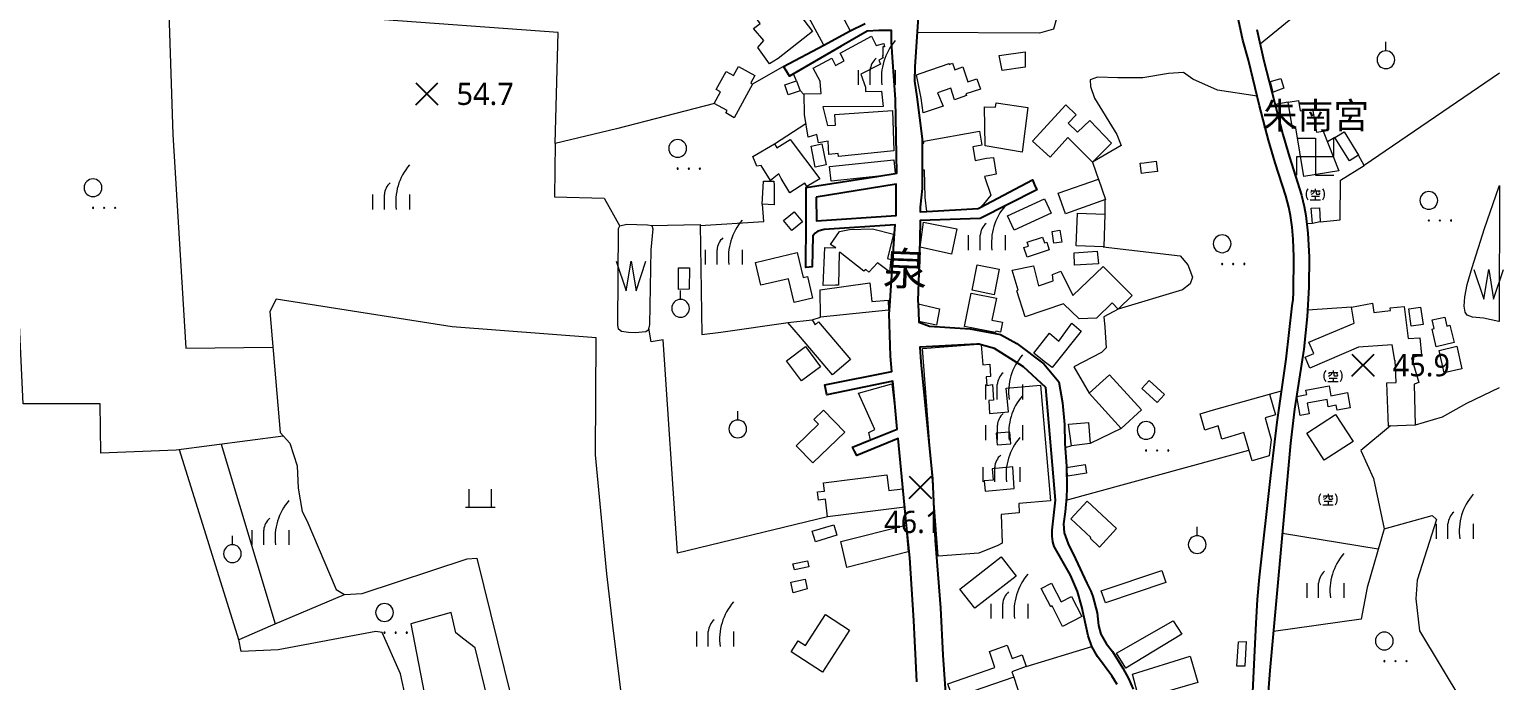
# Model space of a CAD drawing. Extents: x 219840 to 222438, y 2425093 to 2427865.
# Drawn here: x 221927.7 to 222425.7, y 2425905.9 to 2426125.6 of the extents above; entities that cross this region are included whole.
import ezdxf
from ezdxf.enums import TextEntityAlignment as Align

# ---------------------------------------------------------------- set-up
doc = ezdxf.new("R2010")
doc.units = 0
for name, color, linetype, lineweight in [('9310100', 7, 'Continuous', 20), ('9520700', 5, 'Continuous', 20), ('9710500', 3, 'Continuous', 20), ('9720000', 3, 'Continuous', 20), ('9730200', 3, 'Continuous', 20), ('9730301', 3, 'Continuous', 20), ('9790103', 7, 'Continuous', 20), ('9970102', 7, 'Continuous', 20)]:
    doc.layers.add(name, color=color, linetype=linetype, lineweight=lineweight)
for name, color, linetype in [('9420001', 1, 'Continuous'), ('9420801', 7, 'Continuous'), ('9810200', 7, 'Continuous')]:
    doc.layers.add(name, color=color, linetype=linetype)
doc.layers.add('9790201', color=34, linetype='145', lineweight=20, true_color=0xa55200)
doc.styles.add('LMP', font='Microsoft JhengHei.ttf')
doc.linetypes.add('145', pattern='A,0,-7.5,[10,base.shx,S=1,R=0,X=0,Y=0]', length=7.5)

# ---------------------------------------------------------------- blocks, each defined once
blk = doc.blocks.new('95270')
at = {"linetype": 'Continuous'}
blk.add_lwpolyline([(-5, 5), (-1.67, -5), (0, 5), (1.67, -5), (5, 5)], dxfattribs=at)
blk = doc.blocks.new('97913')
at = {"linetype": 'Continuous'}
for points in [[(-10, 8.7, 0.333333), (-10, -6.3)], [(10, -6.3, 0.333333), (10, 8.7)]]:
    blk.add_lwpolyline(points, format="xyb", dxfattribs=at)
for points in [[(-5.3, 6.5), (-5.5, 5.4), (-6.1, 3.7)], [(-1.7, 5.9), (-2.2, 3.7), (-3.9, 1.8), (-6.1, 0.7)], [(-5.4, 5.9), (6.4, 5.9), (4.4, 4)], [(0, 8.7), (0, 6.2)], [(1.1, 5.9), (1.1, 2.6), (1.6, 1.5), (5.8, 1.5), (6.3, 2.1), (6, 3.3)], [(-6.9, -6.3), (6.9, -6.3)], [(-5.3, -1.5), (5.5, -1.5)], [(0, -1.5), (0, -6.3)]]:
    blk.add_lwpolyline(points, dxfattribs=at)
blk = doc.blocks.new('97200')
at = {"linetype": 'Continuous'}
for points in [[(6.25, 15, 0.214635), (1.75, 0)], [(-0.25, 9, 0.201941), (-2.25, 5)]]:
    blk.add_lwpolyline(points, format="xyb", dxfattribs=at)
for points in [[(-6.25, 5), (-6.25, 0)], [(-2.25, 0), (-2.25, 5)], [(6.25, 5), (6.25, 0)]]:
    blk.add_lwpolyline(points, dxfattribs=at)
blk = doc.blocks.new('97132')
at = {"linetype": 'Continuous'}
for points in [[(-3.2, 6.8, 1), (2.8, 6.8, 1)], [(-0.4, 0, 1), (0, 0, 1)], [(3.35, 0, 1), (3.75, 0, 1)], [(7.1, 0, 1), (7.5, 0, 1)]]:
    blk.add_lwpolyline(points, format="xyb", close=True, dxfattribs=at)
blk = doc.blocks.new('97331')
at = {"linetype": 'Continuous'}
blk.add_lwpolyline([(0, 3), (0, 6)], dxfattribs=at)
blk.add_lwpolyline([(-3, 0, 1), (3, 0, 1)], format="xyb", close=True, dxfattribs=at)
blk = doc.blocks.new('95220')
at = {"linetype": 'Continuous'}
blk.add_lwpolyline([(-5, 5), (-1.67, -5), (0, 5), (1.67, -5), (5, 5)], dxfattribs=at)
blk = doc.blocks.new('98120')
at = {"linetype": 'Continuous'}
for points in [[(-3.75, -3.75), (3.75, 3.75)], [(-3.75, 3.75), (3.75, -3.75)]]:
    blk.add_lwpolyline(points, dxfattribs=at)
blk = doc.blocks.new('99712')
at = {"linetype": 'Continuous'}
for points in [[(-6.25, -6.25), (-6.25, 0), (6.25, 0), (6.25, 6.25)], [(-6.25, 6.25), (0, 6.25), (0, -6.25), (6.25, -6.25)]]:
    blk.add_lwpolyline(points, dxfattribs=at)
blk = doc.blocks.new('97320')
at = {"linetype": 'Continuous'}
for points in [[(-3.75, 0), (-3.75, 6)], [(3.75, 0), (3.75, 6)], [(-5, 0), (5, 0)]]:
    blk.add_lwpolyline(points, dxfattribs=at)

msp = doc.modelspace()

# ---------------------------------------------------------------- linework, layer by layer
at = {"layer": '9310100', "flags": 128}
for points in [[(222215.35, 2426139.91), (222217.88, 2426132.62), (222211.31, 2426130.18), (222209.92, 2426132.87), (222201.13, 2426132.31), (222204.98, 2426125.12), (222196.07, 2426120.34), (222185.73, 2426139.58), (222190.04, 2426141.9), (222192, 2426138.22), (222207.98, 2426144.42), (222208.14, 2426148.11), (222217.27, 2426147.94), (222217.19, 2426140.58), (222215.35, 2426139.91)], [(222183.8, 2426136.02), (222192.27, 2426124.87), (222180.63, 2426115.78), (222177.75, 2426113.96), (222173.77, 2426119.55), (222175.82, 2426121.91), (222172.39, 2426125.99), (222174.61, 2426127.58), (222173.7, 2426128.91), (222177.6, 2426131.95), (222177.84, 2426131.5), (222183.8, 2426136.02)], [(222212.16, 2426123.31), (222213.82, 2426120.24), (222216.42, 2426120.84), (222216.65, 2426119.77), (222216.06, 2426119.78), (222216.04, 2426116.71), (222215.78, 2426116.64), (222216.13, 2426115.99), (222214.67, 2426115.2), (222215.27, 2426113.87), (222208.61, 2426110.52), (222210.21, 2426106.16), (222210.22, 2426104.72), (222215.62, 2426104.79), (222216.12, 2426099.61), (222195.82, 2426099.45), (222197.35, 2426093.15), (222200.08, 2426093.27), (222199.83, 2426096.95), (222219.32, 2426098.29), (222219.7, 2426084.59), (222201.1, 2426082.76), (222200.95, 2426083.75), (222197.76, 2426083.4), (222197.52, 2426087.9), (222194.25, 2426087.38), (222193.72, 2426090.11), (222190.85, 2426089.31), (222189.55, 2426096.88), (222189.46, 2426103.92), (222195.18, 2426104.01), (222194.91, 2426107.95), (222195, 2426107.95), (222192.53, 2426112.51), (222198.76, 2426115.89), (222200.09, 2426113.46), (222203.01, 2426115.05), (222201.63, 2426117.6), (222212.16, 2426123.31)], [(222264.09, 2426112.91), (222256.33, 2426111.8), (222255.35, 2426116.85), (222264.07, 2426118.08), (222264.09, 2426112.91)], [(222172.78, 2426110.11), (222171.39, 2426107.58), (222172.01, 2426107.13), (222165.85, 2426095.77), (222163.01, 2426097.52), (222163.41, 2426098.25), (222159.09, 2426100.66), (222161.22, 2426104.54), (222159.78, 2426105.32), (222163.15, 2426111.45), (222165.58, 2426110.1), (222167.26, 2426113.15), (222172.78, 2426110.11)], [(222239.6, 2426114.2), (222240.33, 2426112.02), (222243.09, 2426113), (222244.8, 2426107.94), (222247.83, 2426108.99), (222249.03, 2426105.47), (222244.12, 2426103.86), (222244.34, 2426103.27), (222240.23, 2426101.9), (222238.96, 2426105.81), (222234.45, 2426104.24), (222236.39, 2426099.68), (222229.63, 2426097.42), (222228.99, 2426102.47), (222227.41, 2426110.31), (222229.02, 2426110.88), (222238.44, 2426114.12), (222238.46, 2426113.83), (222239.6, 2426114.2)], [(222188.09, 2426104.95), (222184.07, 2426103.54), (222182.89, 2426106.89), (222186.91, 2426108.31), (222188.09, 2426104.95)], [(222351.56, 2426105.75), (222347.92, 2426104.43), (222347.02, 2426108.06), (222350.53, 2426109.03), (222350.6, 2426108.68), (222351.56, 2426105.75)], [(222254.38, 2426100.8), (222265.02, 2426099.22), (222263.12, 2426084.14), (222250.57, 2426086.36), (222250.41, 2426099.53), (222254.06, 2426099.37), (222254.38, 2426100.8)], [(222278.63, 2426093.96), (222281.79, 2426090.93), (222285.98, 2426094.9), (222293.34, 2426087.21), (222286.85, 2426080.79), (222278.55, 2426089.11), (222272.53, 2426082.54), (222266.58, 2426087.87), (222277.85, 2426100.17), (222281.36, 2426096.78), (222278.63, 2426093.96)], [(222356.42, 2426101.63), (222357, 2426098.11), (222361.19, 2426098.81), (222362.51, 2426090.92), (222364.84, 2426091.3), (222370.05, 2426077.89), (222358.31, 2426075.95), (222355.6, 2426092.35), (222354.42, 2426092.15), (222352.94, 2426101.05), (222356.42, 2426101.63)], [(222184.75, 2426088.52), (222194.78, 2426075.24), (222190.37, 2426072.63), (222189.7, 2426073.7), (222184.56, 2426070.46), (222181.69, 2426075.27), (222180.91, 2426076.87), (222178.06, 2426074.66), (222174.96, 2426079.73), (222173.52, 2426079.47), (222172.12, 2426082.75), (222179.44, 2426086.95), (222180.2, 2426085.64), (222184.75, 2426088.52)], [(222246.41, 2426085.99), (222247.24, 2426081.43), (222251.08, 2426082.13), (222253.41, 2426082.43), (222254.28, 2426076.82), (222252.14, 2426076.33), (222250.4, 2426076.02), (222252.49, 2426069.67), (222250.02, 2426066.69), (222248.88, 2426065.49), (222248.24, 2426065.16), (222230.88, 2426064.13), (222230.39, 2426068.91), (222230.12, 2426078.16), (222229.33, 2426078.12), (222229.36, 2426087.24), (222229.86, 2426087.26), (222229.84, 2426087.86), (222248.66, 2426091.3), (222249.53, 2426086.56), (222246.41, 2426085.99)], [(222376.78, 2426083.15), (222373.71, 2426081.24), (222368.79, 2426089.16), (222371.86, 2426091.07), (222376.78, 2426083.15)], [(222196.84, 2426079.91), (222193.21, 2426079.18), (222191.8, 2426086.25), (222195.42, 2426086.97), (222196.84, 2426079.91)], [(222214.69, 2426076.12), (222198.57, 2426074.45), (222198.06, 2426079.33), (222219.77, 2426081.59), (222220.25, 2426076.98), (222214.69, 2426076.12)], [(222304.87, 2426077.19), (222303.42, 2426077.01), (222303, 2426080.45), (222304.31, 2426080.62), (222308.43, 2426081.12), (222308.85, 2426077.68), (222304.87, 2426077.19)], [(222179.36, 2426072.97), (222179.31, 2426066.43), (222175.23, 2426066.6), (222175.69, 2426074.37), (222175.68, 2426074.39), (222175.69, 2426074.39), (222179.26, 2426074.42), (222179.36, 2426072.97)], [(222291.31, 2426068.17), (222277.75, 2426063.42), (222275.31, 2426070.38), (222288.87, 2426075.13), (222291.31, 2426068.17)], [(222272.91, 2426063.62), (222260.43, 2426057.82), (222258.18, 2426062.66), (222270.66, 2426068.46), (222272.91, 2426063.62)], [(222188.85, 2426060.67), (222185.24, 2426057.71), (222182.43, 2426061.14), (222186.04, 2426064.1), (222188.85, 2426060.67)], [(222291.08, 2426063.25), (222290.71, 2426052.23), (222281.38, 2426052.54), (222281.75, 2426063.57), (222291.08, 2426063.25)], [(222363.79, 2426060.7), (222361.21, 2426060.13), (222360.78, 2426065.29), (222363.55, 2426065.43), (222363.79, 2426060.7)], [(222219.59, 2426056.55), (222217.6, 2426048.34), (222218.78, 2426047.92), (222218.33, 2426043.76), (222214.25, 2426046.89), (222211.28, 2426043.69), (222210.26, 2426044.62), (222209.66, 2426044), (222201.65, 2426050.29), (222201.3, 2426050.34), (222201.1, 2426039.27), (222200.08, 2426039.31), (222195.85, 2426039.18), (222196.41, 2426052), (222200.15, 2426051.89), (222198.39, 2426053.08), (222201.41, 2426057.46), (222204.81, 2426058.07), (222212.55, 2426058.28), (222219.59, 2426056.55)], [(222241.04, 2426058.33), (222239.22, 2426049.73), (222228.63, 2426052.1), (222229.82, 2426060.51), (222241.04, 2426058.33)], [(222276.48, 2426053.86), (222273.86, 2426053.45), (222273.25, 2426057.41), (222275.87, 2426057.82), (222276.48, 2426053.86)], [(222270.02, 2426055.55), (222270.69, 2426053.56), (222271.41, 2426053.79), (222272.24, 2426051.27), (222264.81, 2426048.78), (222263.72, 2426052.02), (222265.2, 2426052.47), (222264.84, 2426053.81), (222270.02, 2426055.55)], [(222187.13, 2426050.34), (222189.16, 2426041.88), (222190.54, 2426042.21), (222192.28, 2426034.94), (222186.05, 2426033.45), (222184.12, 2426041.49), (222174.83, 2426039.26), (222172.99, 2426046.95), (222187.13, 2426050.34)], [(222288.88, 2426046.54), (222280.81, 2426046), (222280.65, 2426050.24), (222288.48, 2426050.76), (222288.88, 2426046.54)], [(222150.58, 2426037.97), (222146.97, 2426037.89), (222147.02, 2426045.14), (222150.71, 2426045.12), (222150.58, 2426037.97)], [(222255.32, 2426044.73), (222253.61, 2426036.09), (222246.2, 2426037.57), (222247.89, 2426046.19), (222255.32, 2426044.73)], [(222266.97, 2426045.85), (222268.65, 2426039.13), (222273.63, 2426040.79), (222273.35, 2426042.95), (222276.18, 2426044.04), (222280.17, 2426035.8), (222290.44, 2426045.59), (222300.29, 2426035.83), (222295.53, 2426031.18), (222293.51, 2426033.38), (222288.23, 2426028.2), (222282.32, 2426027.96), (222277.06, 2426033.03), (222264.11, 2426028.61), (222261.31, 2426037.39), (222261.76, 2426037.56), (222259.73, 2426044.4), (222266.97, 2426045.85)], [(222211.69, 2426040.13), (222212.3, 2426033.76), (222217.85, 2426034.25), (222217.94, 2426030.84), (222194.97, 2426028.48), (222194.82, 2426037.73), (222211.69, 2426040.13)], [(222235.22, 2426031.36), (222234.14, 2426025.8), (222228.19, 2426027.09), (222227.95, 2426033.01), (222235.22, 2426031.36)], [(222256.5, 2426026.81), (222255.82, 2426023.48), (222254.16, 2426023.81), (222254.06, 2426023.27), (222243.58, 2426025.36), (222245.85, 2426036.59), (222254.39, 2426034.87), (222252.9, 2426027.53), (222256.5, 2426026.81)], [(222381.48, 2426033.2), (222381.88, 2426030.07), (222387.56, 2426030.8), (222387.43, 2426031.6), (222392.17, 2426032.12), (222393.51, 2426021.33), (222397.46, 2426021.57), (222398.07, 2426015.62), (222394.67, 2426014.72), (222397.1, 2426006.41), (222395.52, 2426005.86), (222395.85, 2425992.1), (222386.9, 2425991.75), (222386.33, 2426006.28), (222389.5, 2426006.41), (222389.14, 2426013.93), (222389.03, 2426013.89), (222388.12, 2426019.2), (222376.72, 2426018.41), (222360.25, 2426011.33), (222358.74, 2426015.04), (222361.65, 2426016.24), (222360.01, 2426020.11), (222375.32, 2426026.53), (222374.32, 2426031.86), (222381.48, 2426033.2)], [(222192.11, 2426027.56), (222193.22, 2426025.96), (222194.29, 2426026.87), (222205.12, 2426014.2), (222199.08, 2426009.04), (222188.25, 2426021.71), (222183.96, 2426026.65), (222192.11, 2426027.56)], [(222398.59, 2426026.06), (222394.54, 2426025.47), (222393.71, 2426031.29), (222397.73, 2426031.85), (222398.59, 2426026.06)], [(222405.92, 2426028.53), (222406.56, 2426025.49), (222407.63, 2426025.75), (222409.02, 2426019.98), (222402.98, 2426018.52), (222401.64, 2426024.49), (222402.29, 2426024.64), (222401.63, 2426027.57), (222405.92, 2426028.53)], [(222283.09, 2426023.78), (222273.26, 2426011.56), (222270.49, 2426013.54), (222267.03, 2426016.4), (222272.3, 2426023.15), (222275.51, 2426020.41), (222279.32, 2426025.64), (222279.9, 2426026.46), (222283.09, 2426023.78)], [(222194.97, 2426011.78), (222188.51, 2426006.97), (222183.46, 2426013.75), (222189.91, 2426018.56), (222194.97, 2426011.78)], [(222249.24, 2426019.21), (222249.84, 2426012.38), (222252.19, 2426012.59), (222252.38, 2426008.5), (222250.99, 2426008.32), (222251.17, 2426005.44), (222253.12, 2426005.72), (222253.4, 2426000.44), (222251.82, 2426000.34), (222252.02, 2425996.03), (222258.44, 2425996.58), (222257.75, 2426004.54), (222269.32, 2426005.53), (222272.67, 2425966.5), (222262.03, 2425965.58), (222262.1, 2425962.45), (222256.01, 2425961.93), (222256.4, 2425952.19), (222254.92, 2425951.38), (222248.44, 2425948.89), (222234.78, 2425947.84), (222229.39, 2426017.95), (222245.33, 2426019.18), (222248.36, 2426019.39), (222248.55, 2426019.4), (222249.24, 2426019.21)], [(222411.7, 2426011.05), (222405.63, 2426009.71), (222403.95, 2426017.3), (222410, 2426018.66), (222411.7, 2426011.05)], [(222303.41, 2425997.25), (222296.52, 2425990.96), (222285.72, 2426002.8), (222292.61, 2426009.09), (222303.41, 2425997.25)], [(222220.87, 2425990.69), (222211.92, 2425987.07), (222211.26, 2425989.61), (222213.3, 2425990.53), (222207.83, 2426002.86), (222219.12, 2426005.96), (222220.87, 2425990.69)], [(222311.18, 2426002.35), (222308.7, 2425999.66), (222303.55, 2426004.4), (222306.04, 2426007.1), (222311.18, 2426002.35)], [(222366.79, 2426005.32), (222367.41, 2426001.98), (222373.02, 2426003.04), (222373.97, 2425997.89), (222369.55, 2425997.07), (222369.24, 2425998.76), (222366.54, 2425998.25), (222366.1, 2426000.68), (222359.4, 2425999.43), (222360.06, 2425995.92), (222357.06, 2425995.36), (222355.87, 2426001.76), (222359.23, 2426002.38), (222358.93, 2426003.84), (222366.79, 2426005.32)], [(222345.2, 2425994.52), (222347.28, 2425987.16), (222346.61, 2425981.69), (222340.76, 2425980.02), (222338.05, 2425989.52), (222333.63, 2425988.26), (222330.6, 2425987.33), (222329.34, 2425991.77), (222324.83, 2425990.36), (222323.24, 2425995.84), (222327.79, 2425997.21), (222346.65, 2426002.55), (222348.64, 2425995.49), (222345.2, 2425994.52)], [(222203.22, 2425989.63), (222192.41, 2425979.28), (222186.79, 2425985.05), (222194.33, 2425992.39), (222192.75, 2425994), (222196.02, 2425997.14), (222203.22, 2425989.63)], [(222286.12, 2425985.81), (222279.73, 2425985.09), (222278.74, 2425992.43), (222285.53, 2425992.99), (222286.12, 2425985.81)], [(222374.91, 2425986.57), (222365.13, 2425980.24), (222359.24, 2425989.34), (222369.01, 2425995.68), (222374.91, 2425986.57)], [(222254.37, 2425989.29), (222254.61, 2425985.45), (222259.23, 2425985.78), (222258.97, 2425989.63), (222254.37, 2425989.29)], [(222250.26, 2425973.27), (222250.57, 2425969.81), (222260.36, 2425970.71), (222259.96, 2425977.94), (222253.02, 2425977.31), (222253.36, 2425973.53), (222250.26, 2425973.27)], [(222284.85, 2425975.88), (222278.5, 2425974.86), (222278.12, 2425977.75), (222284.39, 2425978.77), (222284.85, 2425975.88)], [(222217.38, 2425975.3), (222218.05, 2425969.96), (222222.66, 2425970.54), (222223.44, 2425964.35), (222197.39, 2425961.07), (222196.64, 2425967.03), (222194.28, 2425966.73), (222193.93, 2425969.51), (222196.31, 2425969.8), (222195.96, 2425972.59), (222217.38, 2425975.3)], [(222295.03, 2425957.13), (222289.28, 2425950.9), (222286.06, 2425953.87), (222286.31, 2425954.14), (222279.52, 2425960.41), (222285.02, 2425966.37), (222295.03, 2425957.13)], [(222200.5, 2425954.87), (222193.24, 2425952.64), (222192.15, 2425956.23), (222199.48, 2425958.42), (222200.5, 2425954.87)], [(222224.59, 2425949.32), (222203.91, 2425944.04), (222201.86, 2425952.78), (222223.83, 2425958.26), (222224.59, 2425949.32)], [(222191.06, 2425944.18), (222186.2, 2425943.23), (222185.64, 2425945.25), (222190.64, 2425946.3), (222191.06, 2425944.18)], [(222261.11, 2425941.08), (222247.13, 2425930.23), (222242.09, 2425936.73), (222256.06, 2425947.58), (222261.11, 2425941.08)], [(222311.67, 2425938.94), (222291.21, 2425932.1), (222289.85, 2425936.18), (222310.31, 2425943), (222311.67, 2425938.94)], [(222190.45, 2425936.78), (222185.75, 2425935.45), (222184.9, 2425939.04), (222189.74, 2425940.08), (222190.45, 2425936.78)], [(222273.05, 2425938.69), (222276.28, 2425932.46), (222279.74, 2425934.27), (222283.26, 2425927.51), (222276.76, 2425924.12), (222273.2, 2425931.03), (222272.76, 2425930.76), (222269.56, 2425936.87), (222273.05, 2425938.69)], [(222204.81, 2425922.86), (222195.66, 2425908.72), (222185.06, 2425915.59), (222187.44, 2425919.28), (222189.92, 2425917.67), (222196.69, 2425928.12), (222204.81, 2425922.86)], [(222317.1, 2425921.47), (222298.17, 2425910.04), (222294.97, 2425915.08), (222314.16, 2425926.01), (222317.1, 2425921.47)], [(222338.32, 2425910.74), (222335.6, 2425910.71), (222336.16, 2425918.95), (222338.83, 2425918.97), (222338.32, 2425910.74)], [(222258.03, 2425917.77), (222259.71, 2425913.28), (222263.12, 2425914.51), (222264.45, 2425910.63), (222259.62, 2425908.76), (222260.24, 2425906.95), (222239.69, 2425899.88), (222238.01, 2425904.75), (222253.82, 2425910.2), (222252.12, 2425915.69), (222258.03, 2425917.77)], [(222322.48, 2425905.18), (222302.67, 2425899.46), (222300.42, 2425908), (222319.82, 2425914.02), (222322.48, 2425905.18)]]:
    msp.add_lwpolyline(points, close=True, dxfattribs=at)
at = {"layer": '9420001', "flags": 128}
for points in [[(222228.15, 2426133.26), (222226.81, 2426112.96), (222226.72, 2426108.17), (222227.54, 2426102.91), (222229.31, 2426088.69), (222229.29, 2426071.9), (222228.7, 2426065.6), (222228.67, 2426064.27), (222228.67, 2426064), (222230.88, 2426064.13), (222248.24, 2426065.16), (222248.88, 2426065.49), (222266.56, 2426074.83), (222267.29, 2426073.17), (222268.02, 2426071.52), (222248.88, 2426061.8), (222228.61, 2426061.1), (222228.6, 2426060.56), (222228.37, 2426049.86), (222227.91, 2426034.05), (222227.95, 2426033.01), (222228.19, 2426027.09), (222228.2, 2426026.81), (222231.77, 2426025.43), (222245.51, 2426024.55), (222255.76, 2426022.62), (222261.31, 2426019.63), (222270.43, 2426012.78), (222275.51, 2426006.63), (222276.77, 2425999.63), (222277.36, 2425992.28), (222277.52, 2425985.87), (222278.08, 2425978.15), (222278.18, 2425970.73), (222278.09, 2425967.59), (222277.58, 2425962.82), (222277.08, 2425958.72), (222277.26, 2425955.65), (222278.67, 2425951.96), (222281.16, 2425946.88), (222284.91, 2425938.66), (222286.27, 2425936.07), (222286.94, 2425934.2), (222288.41, 2425928.7), (222288.94, 2425924.37), (222289.68, 2425921.5), (222291.48, 2425918.34), (222293.6, 2425915.63), (222297.11, 2425909.98), (222299.08, 2425906.49), (222300.63, 2425902.99)], [(222227.57, 2425905.46), (222227.1, 2425914.87), (222226.88, 2425919.19), (222226.53, 2425926.16), (222225.17, 2425947.25), (222223.95, 2425959.3), (222221.24, 2425987.5), (222207.21, 2425981.79), (222206.48, 2425983.26), (222205.82, 2425984.59), (222211.92, 2425987.07), (222220.87, 2425990.69), (222220.93, 2425990.72), (222219.37, 2426006.92), (222197.11, 2426002.26), (222196.79, 2426003.95), (222196.47, 2426005.65), (222219.06, 2426010.21), (222218.57, 2426015.28), (222218.21, 2426029.7), (222218.28, 2426030.75), (222218.5, 2426034.03), (222219.98, 2426056.73), (222220.22, 2426059.63), (222196.18, 2426058.05), (222194.11, 2426057.57), (222193.19, 2426056.88), (222192.39, 2426055.9), (222192.17, 2426045.54), (222191.1, 2426045.43), (222190.04, 2426045.31), (222190.14, 2426060.84), (222190.1, 2426072.3), (222214.69, 2426076.12), (222220.25, 2426076.98), (222220.81, 2426077.07), (222220.28, 2426101.99), (222219.34, 2426116.28), (222218.98, 2426121.38), (222218.95, 2426125.24), (222214.64, 2426125.31), (222210.73, 2426125.02), (222201.96, 2426119.95), (222184.51, 2426109.82), (222183.49, 2426111.49), (222182.48, 2426113.15), (222196.07, 2426120.34), (222204.98, 2426125.12), (222210.12, 2426127.66)], [(222340.93, 2425899.69), (222342.13, 2425925.23), (222342.63, 2425933.21), (222343.31, 2425940.71), (222347.13, 2425975), (222349.23, 2425993.02), (222352.3, 2426014.28), (222354.38, 2426032.28), (222354.63, 2426034.45), (222354.8, 2426036.88), (222354.94, 2426048.86), (222354.71, 2426054.88), (222354.37, 2426058.87), (222353.81, 2426062.82), (222353.24, 2426065.63), (222352.2, 2426069.48), (222348.62, 2426080.55), (222346.37, 2426088.24), (222343.34, 2426099.85), (222339.52, 2426115.23), (222337.7, 2426122.05), (222336.14, 2426128.84)], [(222342.36, 2426125.63), (222344.78, 2426115.02), (222351.2, 2426090.16), (222353.38, 2426082.46), (222357.44, 2426069.73), (222358.42, 2426065.87), (222358.98, 2426062.8), (222359.66, 2426056.85), (222360.03, 2426048.83), (222359.96, 2426038.68), (222359.44, 2426028.7), (222358.27, 2426017.73), (222355.13, 2425997.46), (222353.78, 2425985.95), (222346.81, 2425909.27), (222345.59, 2425893.22)], [(222295.25, 2425904.52), (222293.35, 2425907.45), (222288.58, 2425913.95), (222286.61, 2425917.38), (222285.36, 2425920.89), (222283.29, 2425930.75), (222281.85, 2425935.88), (222279.48, 2425941.37), (222273.97, 2425951.06), (222273.5, 2425952.67), (222273.26, 2425954.6), (222273.2, 2425956.58), (222274.34, 2425966.72), (222271.05, 2426004.81), (222263.51, 2426011.74), (222253.77, 2426017.94), (222249.24, 2426019.21), (222248.55, 2426019.4), (222248.36, 2426019.39), (222248.27, 2426019.39), (222247.8, 2426019.36), (222228.57, 2426018.41), (222228.92, 2426013.38), (222228.92, 2426013.38), (222232.76, 2425973.91), (222233.76, 2425953.12), (222235.51, 2425930.39), (222236.32, 2425914.46), (222237.33, 2425899.92)]]:
    msp.add_lwpolyline(points, dxfattribs=at)
msp.add_lwpolyline([(222193.55, 2426068.95), (222193.6, 2426061.07), (222220.49, 2426062.81), (222220.58, 2426073.38), (222193.55, 2426068.95)], close=True, dxfattribs=at)
at = {"layer": '9520700', "flags": 128}
for points in [[(222424.26, 2426027.08), (222424.11, 2426027.05), (222418.94, 2426028.11), (222415.23, 2426028.53), (222413.43, 2426029.12), (222412.72, 2426030.16), (222412.41, 2426032.21), (222412.66, 2426035.36), (222413.5, 2426039.51), (222415.13, 2426045.29), (222419.31, 2426058.4), (222424.19, 2426072.39), (222424.34, 2426072.93), (222424.26, 2426027.08)], [(222135.94, 2426023.5), (222132.41, 2426023.25), (222130.07, 2426023.3), (222127.74, 2426023.61), (222126.68, 2426024.42), (222126.47, 2426025.88), (222126.72, 2426058.42), (222127.23, 2426059.38), (222129.54, 2426059.9), (222132.98, 2426059.77), (222136.54, 2426059.68), (222138.03, 2426059.39), (222138.3, 2426058.34), (222137.68, 2426051.26), (222137.15, 2426026), (222136.99, 2426024.93), (222136.79, 2426024.09), (222135.94, 2426023.5)]]:
    msp.add_lwpolyline(points, close=True, dxfattribs=at)
at = {"layer": '9790201', "flags": 128}
for points in [[(222251.31, 2426197.72), (222246.21, 2426183.96), (222243.04, 2426178.14), (222240.94, 2426175.23), (222239.47, 2426171.98), (222239.3, 2426169.54), (222240.78, 2426166.86), (222248.68, 2426163.32), (222253.93, 2426162.09), (222256.46, 2426162.86), (222256.71, 2426169.65), (222256.91, 2426175.55), (222258.3, 2426180.05), (222260.26, 2426181.63), (222267.09, 2426183.24), (222278.33, 2426185.54), (222282.37, 2426184.66), (222285.89, 2426181.75), (222285.15, 2426175.92), (222283.38, 2426169.86), (222284.03, 2426161.5), (222282.41, 2426147.69), (222275.56, 2426136.79), (222274.72, 2426129.3), (222273.64, 2426125.76), (222269.01, 2426124.39), (222227.58, 2426124.61)], [(221973.91, 2426158.82), (221976.12, 2426090.15), (221980.54, 2426018.06), (222009.92, 2426018.36)], [(222159.21, 2426100.6), (222126.07, 2426092.09), (222105.36, 2426087.13), (222106.37, 2426124.53), (222041.37, 2426129.35), (222041.72, 2426137.95), (221995.85, 2426140.98), (221996.48, 2426162)], [(222343.48, 2426120.73), (222368.5, 2426141.24), (222394.04, 2426159.25), (222415.87, 2426158.43)], [(222013.47, 2425988.37), (221977.26, 2425983.6), (221951.81, 2425982.6), (221951.58, 2425999.21), (221925.64, 2425999.2), (221923.81, 2426037.95), (221920.11, 2426070.68), (221917.4, 2426082.03), (221918.31, 2426150.56)], [(222182.76, 2426113.3), (222172.01, 2426107.13)], [(222186.91, 2426108.31), (222185.85, 2426110.6)], [(222342.53, 2426103.13), (222329.12, 2426105.15), (222320.78, 2426108.84), (222317.56, 2426111.1), (222312.57, 2426110.79), (222303.89, 2426109.26), (222295.38, 2426109.28), (222288.52, 2426109.46), (222286.05, 2426108.57), (222286.22, 2426106.34), (222287.6, 2426102.47), (222295.09, 2426090.15), (222296.61, 2426086.49), (222286.85, 2426080.79), (222289.03, 2426074.68)], [(222424.4, 2426110.84), (222378.63, 2426079.71)], [(222188.04, 2426105.11), (222189.47, 2426103.58)], [(222352.94, 2426101.05), (222348.59, 2426100.27)], [(222179.44, 2426086.95), (222190.07, 2426093.87)], [(222368.79, 2426089.16), (222366.27, 2426087.63)], [(222105.36, 2426087.13), (222105.14, 2426069.08), (222121.85, 2426068.66), (222127.14, 2426059.2)], [(222363.79, 2426060.7), (222370.55, 2426061.34), (222370.63, 2426074.78), (222378.63, 2426079.71), (222376.78, 2426083.15)], [(222291.07, 2426068.08), (222291.08, 2426063.25)], [(222175.82, 2426060.74), (222175.39, 2426066.59)], [(222137.78, 2426059.44), (222154.35, 2426059.77)], [(222154.35, 2426059.48), (222175.82, 2426060.74)], [(222154.35, 2426059.77), (222154.87, 2426022.63)], [(222361.21, 2426060.13), (222359.3, 2426059.99)], [(222290.52, 2426052.23), (222316.52, 2426049.21), (222319.07, 2426046.21), (222320.6, 2426041.98), (222319.91, 2426039.72), (222317.27, 2426037.72), (222295.53, 2426031.18), (222290.73, 2426028.66), (222290.99, 2426025.14), (222291.45, 2426018.12), (222289.9, 2426016.6), (222280.54, 2426011.68), (222285.72, 2426002.8)], [(222131.67, 2425868.94), (222124.85, 2425924.55), (222122.79, 2425941.87), (222118.95, 2425982), (222119.17, 2426021.57), (222070.59, 2426025.24), (222011.12, 2426034.58), (222008.89, 2426030.45), (222012.39, 2425989.54), (222015.73, 2425985.92), (222018.12, 2425978.33), (222018.55, 2425970.75), (222019.91, 2425962.92), (222021.47, 2425959.9), (222031.35, 2425936.58), (222034.16, 2425934.93), (222040.1, 2425935.28), (222075.56, 2425946.93), (222078.82, 2425947.1), (222090.51, 2425900.29), (222098.21, 2425856.91)], [(222192.11, 2426027.56), (222194.97, 2426028.48)], [(222374.32, 2426031.86), (222359.55, 2426030.88)], [(222137.76, 2426020.17), (222136.96, 2426024.79)], [(222154.87, 2426022.63), (222161.3, 2426023.48)], [(222161.3, 2426023.48), (222184.05, 2426026.66)], [(222141.81, 2426020.9), (222137.76, 2426020.17)], [(222146.66, 2425948.86), (222141.81, 2426020.9)], [(222346.65, 2426002.55), (222350.76, 2426003.65)], [(222424.22, 2426004.63), (222413.22, 2425999.37), (222405.01, 2425994.75), (222395.85, 2425992.1)], [(222296.52, 2425990.96), (222286.12, 2425985.81)], [(222387.53, 2425991.78), (222377.51, 2425983.44), (222381.81, 2425974.07), (222385.36, 2425957.06), (222401.65, 2425961.52), (222403.05, 2425960.26), (222396.56, 2425939.69), (222396.06, 2425933.44), (222397.34, 2425922.66), (222411.68, 2425898.94)], [(221998.49, 2425919.62), (221978.39, 2425983.75)], [(221992.47, 2425985.6), (222010.7, 2425924.96)], [(222279.73, 2425985.09), (222277.63, 2425984.36)], [(222278, 2425966.68), (222339.74, 2425983.6)], [(222197.39, 2425961.07), (222146.66, 2425948.86)], [(222385.36, 2425957.06), (222379.69, 2425937.27), (222377.62, 2425926.56), (222348, 2425922.37)], [(222383.38, 2425950.16), (222351.01, 2425955.45)], [(222010.7, 2425924.96), (222034.16, 2425934.93)], [(222087.08, 2425852.71), (222090.54, 2425861.45), (222090.79, 2425865.57), (222078.29, 2425916.93), (222074.46, 2425919.79), (222071.75, 2425921.97), (222070.15, 2425928.82), (222056.58, 2425924.97), (222071.44, 2425848.16)], [(222011.66, 2425925.37), (221998.49, 2425919.62)], [(222066.46, 2425846.72), (222053.03, 2425908.14), (222046.88, 2425922.03), (222044.77, 2425922.45), (222011.75, 2425916.24), (221999.25, 2425915.63), (221998.46, 2425919.71)], [(222264.45, 2425910.63), (222286.64, 2425917.33)], [(222260.24, 2425906.95), (222266.32, 2425888.25)]]:
    msp.add_lwpolyline(points, dxfattribs=at)

# ---------------------------------------------------------------- block references
at = {"layer": '9520700'}
for name, p in [('95220', (222130.99, 2426042.38)), ('95270', (222420.73, 2426039.58)), ('95270', (222420.73, 2426039.58))]:
    msp.add_blockref(name, p, dxfattribs=at)
at = {"layer": '9710500'}
for p in [(222146.92, 2426078.65), (221949.4, 2426065.38), (222400.69, 2426061.11), (222330.87, 2426046.47), (222305.17, 2425983.48), (222047.89, 2425922.02), (222385.67, 2425912.4)]:
    msp.add_blockref('97132', p, dxfattribs=at)
at = {"layer": '9720000'}
for p in [(222213.99, 2426106.88), (222049.87, 2426064.88), (222251.16, 2426051.13), (222162.28, 2426046.27), (222256.94, 2426000.75), (222256.97, 2425986.99), (222256.1, 2425972.91), (222409.2, 2425953.7), (222009.14, 2425951.65), (222365.51, 2425933.72), (222258.79, 2425926.76), (222159.31, 2425917.38)]:
    msp.add_blockref('97200', p, dxfattribs=at)
at = {"layer": '9730200'}
msp.add_blockref('97320', (222080.03, 2425964.39), dxfattribs=at)
at = {"layer": '9730301'}
for p in [(222385.99, 2426115.38), (222147.7, 2426031.48), (222167.02, 2425990.78), (221996.3, 2425948.67), (222322.24, 2425951.73)]:
    msp.add_blockref('97331', p, dxfattribs=at)
at = {"layer": '9790103', "xscale": 0.25, "yscale": 0.25, "zscale": 0.25}
for p in [(222362.15, 2426069.69), (222368.15, 2426008.32), (222366.44, 2425966.73)]:
    msp.add_blockref('97913', p, dxfattribs=at)
at = {"layer": '9810200'}
for p in [(222061.99, 2426103.89, 54.73), (222378.27, 2426012.3, 45.92), (222228.73, 2425971.03, 46.05)]:
    msp.add_blockref('98120', p, dxfattribs=at)
at = {"layer": '9970102'}
msp.add_blockref('99712', (222362.19, 2426082.69), dxfattribs=at)

# ---------------------------------------------------------------- texts
at = {"layer": '9420801', "style": 'LMP'}
msp.add_text('泉', height=11, rotation=357.8728, dxfattribs=at).set_placement((222223.61, 2426044.82), align=Align.MIDDLE_CENTER)
at = {"layer": '9810200', "style": 'LMP'}
for s, p in [('54.7', (222071.99, 2426103.89, 54.73)), ('45.9', (222388.27, 2426012.3, 45.92)), ('46.1', (222216.46, 2425959.37, 46.05))]:
    msp.add_text(s, height=7.5, dxfattribs=at).set_placement(p, align=Align.MIDDLE_LEFT)
at = {"layer": '9970102', "style": 'LMP'}
msp.add_text('朱南宮', height=8.85, dxfattribs=at).set_placement((222362.19, 2426096.74), align=Align.MIDDLE)

doc.saveas('drawing.dxf')
